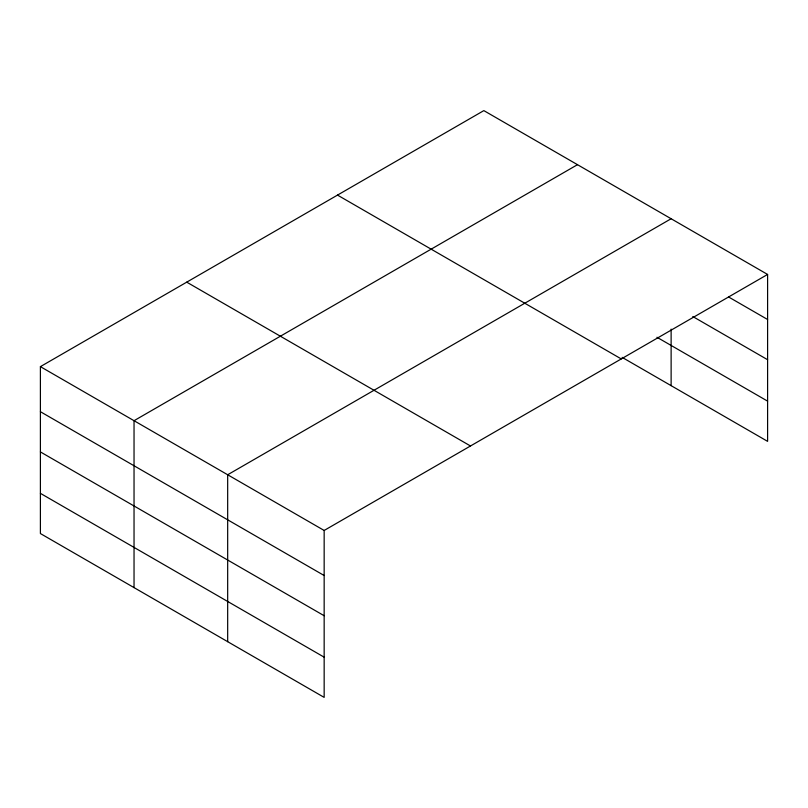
<?xml version="1.0" encoding="UTF-8"?>
<svg xmlns="http://www.w3.org/2000/svg" width="808" height="808" viewBox="0 0 808 808"><rect width="100%" height="100%" fill="white"/><g stroke="black" fill="none" stroke-linecap="round" stroke-linejoin="round"><path stroke-width="1.21" d="M767.6 274.447L483.841 110.615L40.4 366.64L40.4 533.553L324.159 697.385L324.159 530.462L767.6 274.447L767.6 441.36L622.13 357.368M577.488 164.681L134.037 420.705L134.037 587.618M671.125 218.746L227.674 474.761L227.674 641.683M728.574 296.97L767.6 319.493M692.799 316.534L767.6 359.712M656.965 337.269L767.6 401.142M337.512 195.102L621.261 358.934M186.739 282.154L470.488 445.976M40.4 366.64L324.159 530.462M40.4 411.696L324.159 575.518M40.4 451.914L324.159 615.736M40.4 493.345L324.159 657.167M671.125 329.119L671.125 385.658"/></g></svg>
